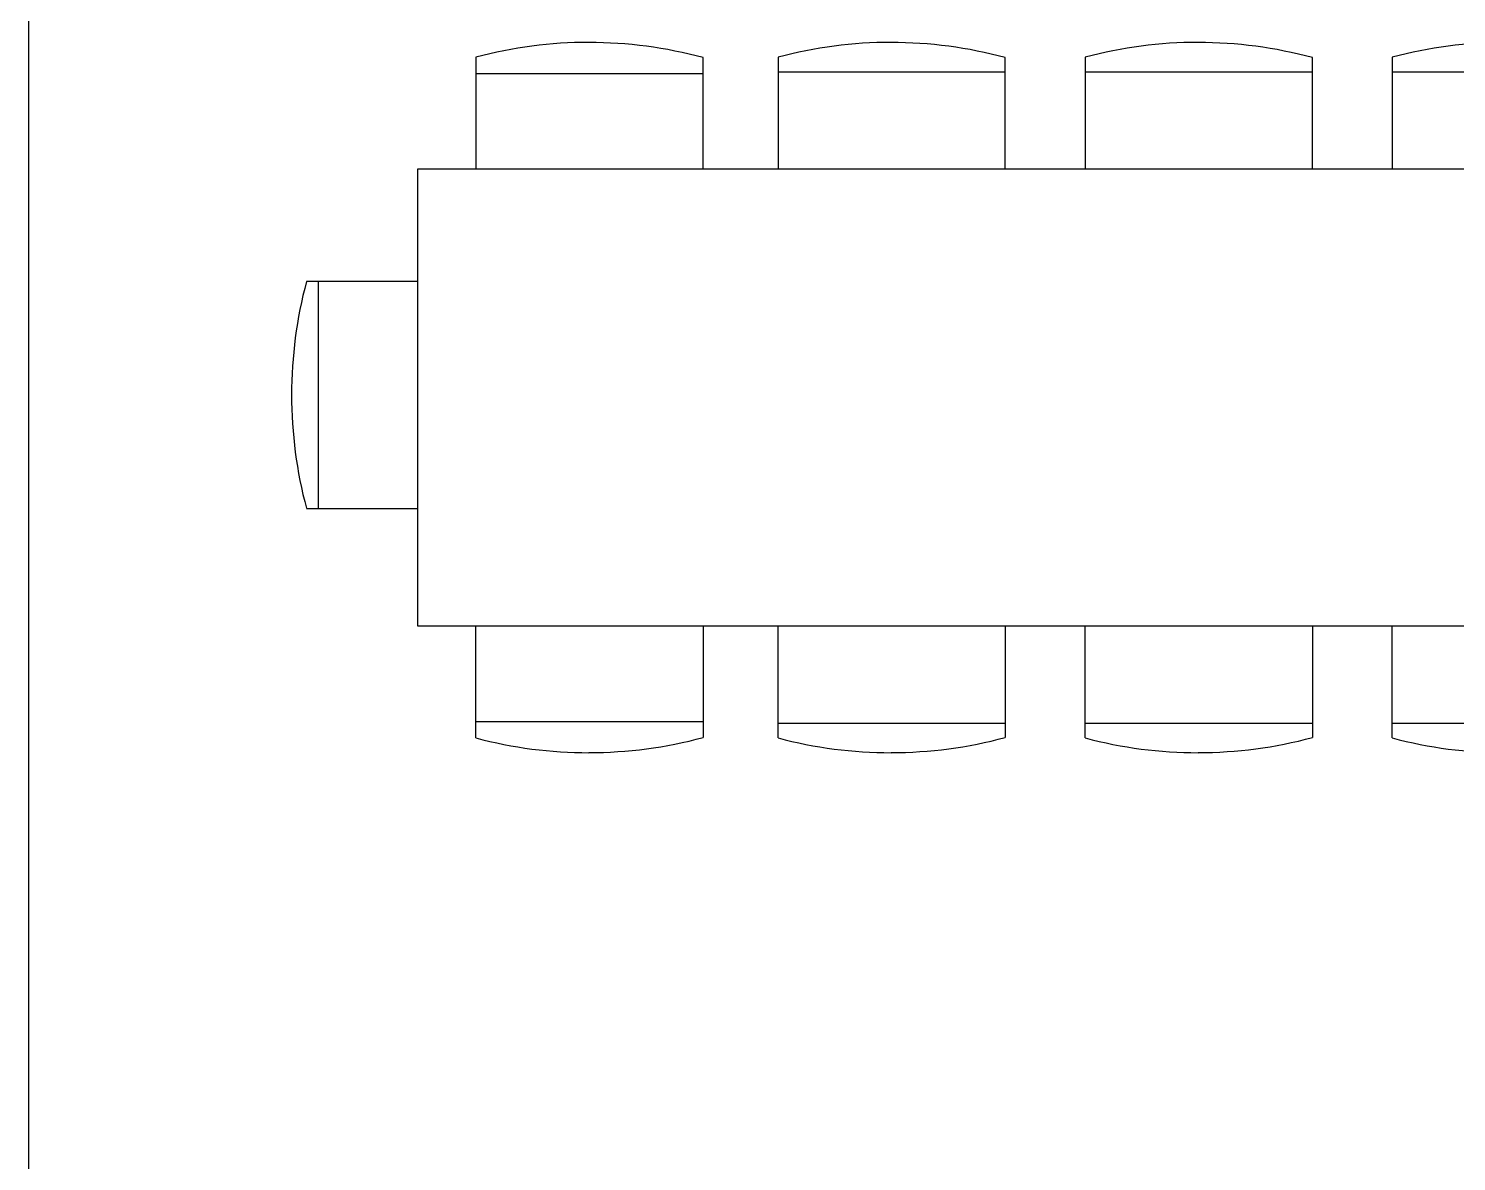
# Model space of a CAD drawing. Header units: millimetres. Extents: x 577 to 2337, y 236 to 943.
# Drawn here: x 739.874 to 742.787, y 699.139 to 701.451 of the extents above; entities that cross this region are included whole.
import ezdxf

# ---------------------------------------------------------------- set-up
doc = ezdxf.new("R2010")
doc.units = ezdxf.units.MM
doc.header["$LTSCALE"] = 0.01
doc.layers.add('06-Furn', color=4, linetype='Continuous')

# ---------------------------------------------------------------- blocks, each defined once
blk = doc.blocks.new('lk')
at = {"layer": '06-Furn', "color": 17}
for p, q in [((768.2857, 587.1203), (768.2857, 586.8918)), ((768.7491, 586.8918), (768.7491, 587.1196)), ((768.9021, 587.1203), (768.9021, 586.8918)), ((769.3655, 586.8918), (769.3655, 587.1196)), ((769.5284, 587.1203), (769.5284, 586.8918)), ((769.9919, 586.8918), (769.9919, 587.1196)), ((770.1548, 587.1203), (770.1548, 586.8918)), ((768.2857, 587.0869), (768.7491, 587.0869)), ((768.9021, 587.0904), (769.3655, 587.0904)), ((769.5284, 587.0904), (769.9919, 587.0904)), ((770.1548, 587.0904), (770.6183, 587.0904)), ((768.1677, 586.6624), (767.9399, 586.6624)), ((767.9647, 586.1997), (767.9647, 586.6624)), ((767.9399, 586.1997), (768.1677, 586.1997)), ((768.2857, 585.7313), (768.2857, 585.9598)), ((768.7491, 585.9598), (768.7491, 585.732)), ((768.9021, 585.7313), (768.9021, 585.9598)), ((769.3655, 585.9598), (769.3655, 585.732)), ((769.5284, 585.7313), (769.5284, 585.9598)), ((769.9919, 585.9598), (769.9919, 585.732)), ((770.1548, 585.7313), (770.1548, 585.9598)), ((768.2857, 585.7648), (768.7491, 585.7648)), ((768.9021, 585.7612), (769.3655, 585.7612)), ((769.5284, 585.7612), (769.9919, 585.7612)), ((770.1548, 585.7612), (770.6183, 585.7612))]:
    blk.add_line(p, q, dxfattribs=at)
blk.add_lwpolyline([(771.3666, 586.8919), (768.1664, 586.8919), (768.1664, 585.9597), (771.3666, 585.9597)], close=True, dxfattribs=at)
for centre, radius, start, end in [((768.5147, 586.2658), 0.8847, 89.9098, 105), ((768.5146, 586.2443), 0.9061, 75, 89.9098), ((769.131, 586.2658), 0.8847, 89.9098, 105), ((769.131, 586.2443), 0.9061, 75, 89.9098), ((769.7574, 586.2658), 0.8847, 89.9098, 105), ((769.7574, 586.2443), 0.9061, 75, 89.9098), ((770.3838, 586.2658), 0.8847, 89.9098, 105), ((768.8034, 586.4311), 0.8939, 165, 180), ((768.8034, 586.4311), 0.8939, 180, 195), ((768.5147, 586.5858), 0.8847, 255, 270.0902), ((768.5146, 586.6073), 0.9061, 270.0902, 285), ((769.131, 586.5858), 0.8847, 255, 270.0902), ((769.131, 586.6073), 0.9061, 270.0902, 285), ((769.7574, 586.5858), 0.8847, 255, 270.0902), ((769.7574, 586.6073), 0.9061, 270.0902, 285), ((770.3838, 586.5858), 0.8847, 255, 270.0902)]:
    blk.add_arc(centre, radius, start, end, dxfattribs=at)

msp = doc.modelspace()

# ---------------------------------------------------------------- linework, layer by layer
at = {"layer": '06-Furn', "color": 5}
msp.add_lwpolyline([(739.8738, 711.677), (739.8738, 689.3724), (754.8738, 689.3724), (754.8738, 711.677)], close=True, dxfattribs=at)

# ---------------------------------------------------------------- block references
at = {"layer": '06-Furn'}
msp.add_blockref('lk', (-27.4992, 114.2724), dxfattribs=at)

doc.saveas('drawing.dxf')
